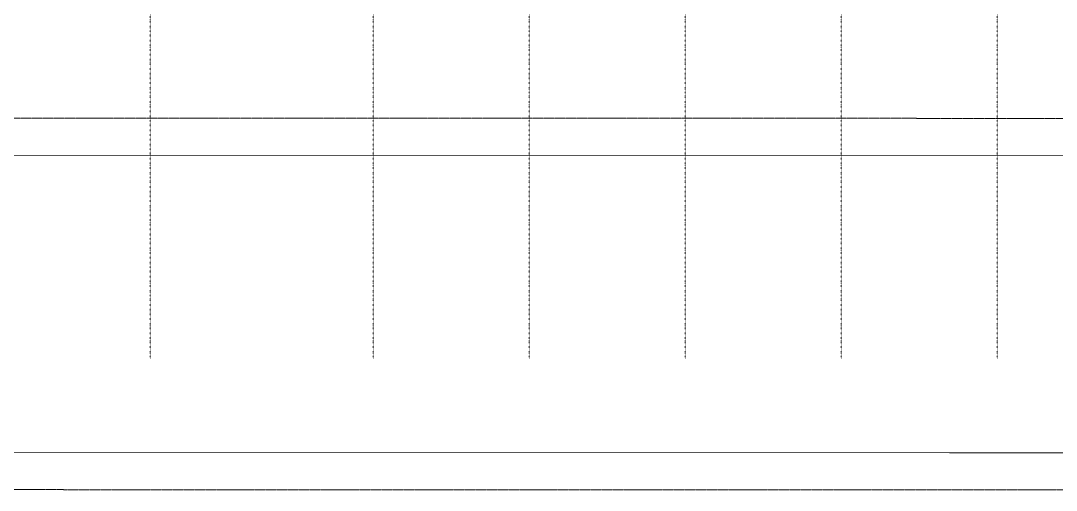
# Model space of a CAD drawing. Extents: x -76427 to 292734, y -42117 to 131250.
# Drawn here: x 132231 to 187982, y -36068 to -10791 of the extents above; entities that cross this region are included whole.
import ezdxf

# ---------------------------------------------------------------- set-up
doc = ezdxf.new("R2010")
doc.units = 0
doc.header["$LTSCALE"] = 10
for name, pattern in [('H12PL1$0$CENTERK4', [0.3582, 0.3333, -0.0083, 0.0083, -0.0083]), ('H12PL1$0$JJP_三點線', [0.9, 0.3, -0.15, 0, -0.15, 0, -0.15, 0, -0.15]), ('XFM7P10ICA$0$H12PL1$0$JJP_三點線', [0.9, 0.3, -0.15, 0, -0.15, 0, -0.15, 0, -0.15])]:
    doc.linetypes.add(name, pattern=pattern)
for name, color, linetype in [('H12PL1$0$L10_14_DOURO', 252, 'Continuous'), ('H12PL1$0$L10_14_SIKICHI', 252, 'Continuous'), ('H12PL1$0$S-GRID', 252, 'Continuous'), ('XFM7P10ICA$0$H12PL1$0$S-GRID', 252, 'Continuous')]:
    doc.layers.add(name, color=color, linetype=linetype)

# ---------------------------------------------------------------- blocks, each defined once
blk = doc.blocks.new('XFM7P10ICA$0$H12PL1')
at = {"layer": 'XFM7P10ICA$0$H12PL1$0$S-GRID', "linetype": 'XFM7P10ICA$0$H12PL1$0$JJP_三點線', "lineweight": 0}
for p, q in [((139200, 128250), (139200, -28000)), ((151200, 128250), (151200, -28000)), ((159600, 128250), (159600, -28000)), ((168000, 128250), (168000, -28000)), ((176400, 128250), (176400, -28000)), ((184800, 128250), (184800, -28000)), ((139200, -28000), (139200, -29000)), ((151200, -28000), (151200, -29000)), ((159600, -28000), (159600, -29000)), ((168000, -28000), (168000, -29000)), ((176400, -28000), (176400, -29000)), ((184800, -28000), (184800, -29000))]:
    blk.add_line(p, q, dxfattribs=at)
blk = doc.blocks.new('XFM7P10ICA')
blk.add_blockref('XFM7P10ICA$0$H12PL1', (0, 0))
blk = doc.blocks.new('H12PL1')
at = {"layer": 'H12PL1$0$L10_14_DOURO', "lineweight": 0}
for p, q in [((263350.86, -18066.2), (-720.36, -18001.66)), ((182239.32, -34046.38), (96439.32, -34025.4)), ((270987.98, -34068.07), (182239.32, -34046.38))]:
    blk.add_line(p, q, dxfattribs=at)
at = {"layer": 'H12PL1$0$L10_14_SIKICHI', "linetype": 'H12PL1$0$CENTERK4', "lineweight": 0}
for p, q in [((263351.35, -16066.2), (-23200, -15996.16)), ((263351.35, -16066.2), (-14000, -15998.41)), ((182238.83, -36046.38), (96438.83, -36025.4)), ((270987.49, -36068.07), (182238.83, -36046.38))]:
    blk.add_line(p, q, dxfattribs=at)
at = {"layer": 'H12PL1$0$S-GRID', "linetype": 'H12PL1$0$JJP_三點線', "lineweight": 0}
for p, q in [((139200, 128250), (139200, -28000)), ((151200, 128250), (151200, -28000)), ((159600, 128250), (159600, -28000)), ((168000, 128250), (168000, -28000)), ((176400, 128250), (176400, -28000)), ((184800, 128250), (184800, -28000)), ((139200, -28000), (139200, -29000)), ((151200, -28000), (151200, -29000)), ((159600, -28000), (159600, -29000)), ((168000, -28000), (168000, -29000)), ((176400, -28000), (176400, -29000)), ((184800, -28000), (184800, -29000))]:
    blk.add_line(p, q, dxfattribs=at)

msp = doc.modelspace()

# ---------------------------------------------------------------- block references
msp.add_blockref('XFM7P10ICA', (0, 0))

# ---------------------------------------------------------------- next in the draw order: block references
msp.add_blockref('H12PL1', (0, 0))

doc.saveas('drawing.dxf')
